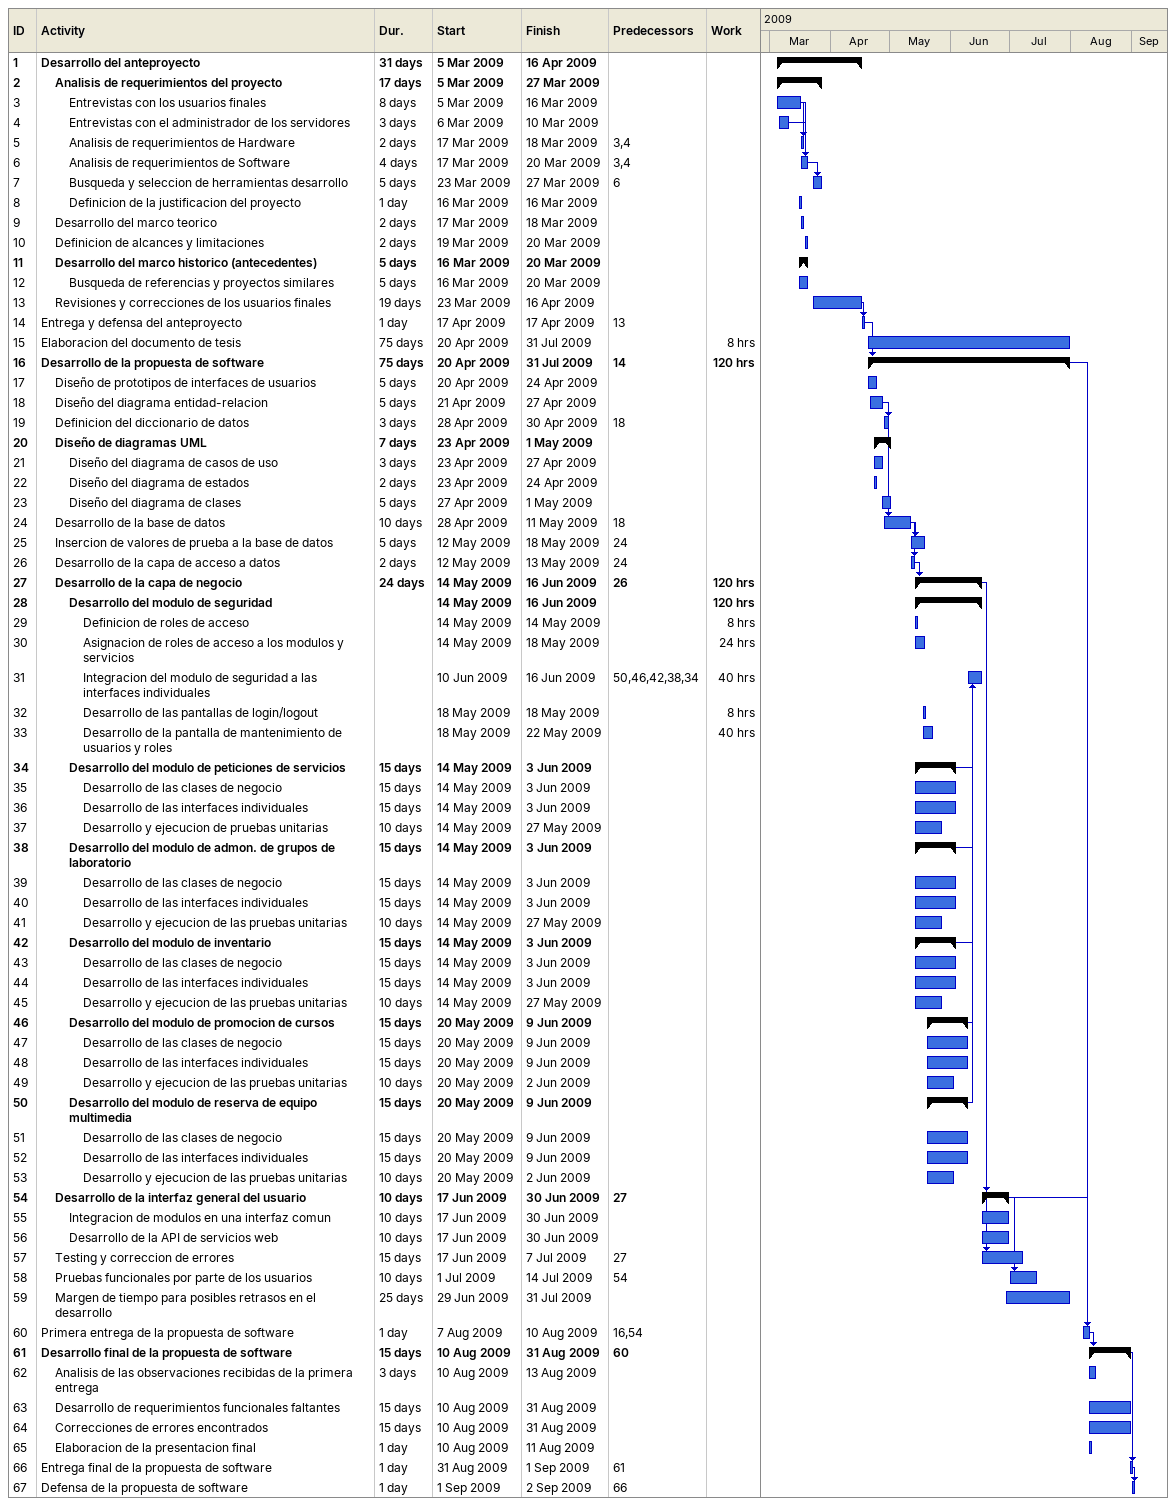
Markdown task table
| ID | Level | Task | Duration | Start | Finish | Predecessors | Work (h) |
|---|---|---|---|---|---|---|---|
| 1 | 1 | **Desarrollo del anteproyecto** | 31d | 2009-03-05 | 2009-04-16 |  |  |
| 2 | 2 | **Analisis de requerimientos del proyecto** | 17d | 2009-03-05 | 2009-03-27 |  |  |
| 3 | 3 | Entrevistas con los usuarios finales | 8d | 2009-03-05 | 2009-03-16 |  |  |
| 4 | 3 | Entrevistas con el administrador de los servidores | 3d | 2009-03-06 | 2009-03-10 |  |  |
| 5 | 3 | Analisis de requerimientos de Hardware | 2d | 2009-03-17 | 2009-03-18 | 3, 4 |  |
| 6 | 3 | Analisis de requerimientos de Software | 4d | 2009-03-17 | 2009-03-20 | 3, 4 |  |
| 7 | 3 | Busqueda y seleccion de herramientas desarrollo | 5d | 2009-03-23 | 2009-03-27 | 6 |  |
| 8 | 3 | Definicion de la justificacion del proyecto | 1d | 2009-03-16 | 2009-03-16 |  |  |
| 9 | 2 | Desarrollo del marco teorico | 2d | 2009-03-17 | 2009-03-18 |  |  |
| 10 | 2 | Definicion de alcances y limitaciones | 2d | 2009-03-19 | 2009-03-20 |  |  |
| 11 | 2 | **Desarrollo del marco historico (antecedentes)** | 5d | 2009-03-16 | 2009-03-20 |  |  |
| 12 | 3 | Busqueda de referencias y proyectos similares | 5d | 2009-03-16 | 2009-03-20 |  |  |
| 13 | 2 | Revisiones y correcciones de los usuarios finales | 19d | 2009-03-23 | 2009-04-16 |  |  |
| 14 | 1 | Entrega y defensa del anteproyecto | 1d | 2009-04-17 | 2009-04-17 | 13 |  |
| 15 | 1 | Elaboracion del documento de tesis | 75d | 2009-04-20 | 2009-07-31 |  | 8 |
| 16 | 1 | **Desarrollo de la propuesta de software** | 75d | 2009-04-20 | 2009-07-31 | 14 | 120 |
| 17 | 2 | Diseño de prototipos de interfaces de usuarios | 5d | 2009-04-20 | 2009-04-24 |  |  |
| 18 | 2 | Diseño del diagrama entidad-relacion | 5d | 2009-04-21 | 2009-04-27 |  |  |
| 19 | 2 | Definicion del diccionario de datos | 3d | 2009-04-28 | 2009-04-30 | 18 |  |
| 20 | 2 | **Diseño de diagramas UML** | 7d | 2009-04-23 | 2009-05-01 |  |  |
| 21 | 3 | Diseño del diagrama de casos de uso | 3d | 2009-04-23 | 2009-04-27 |  |  |
| 22 | 3 | Diseño del diagrama de estados | 2d | 2009-04-23 | 2009-04-24 |  |  |
| 23 | 3 | Diseño del diagrama de clases | 5d | 2009-04-27 | 2009-05-01 |  |  |
| 24 | 2 | Desarrollo de la base de datos | 10d | 2009-04-28 | 2009-05-11 | 18 |  |
| 25 | 2 | Insercion de valores de prueba a la base de datos | 5d | 2009-05-12 | 2009-05-18 | 24 |  |
| 26 | 2 | Desarrollo de la capa de acceso a datos | 2d | 2009-05-12 | 2009-05-13 | 24 |  |
| 27 | 2 | **Desarrollo de la capa de negocio** | 24d | 2009-05-14 | 2009-06-16 | 26 | 120 |
| 28 | 3 | **Desarrollo del modulo de seguridad** |  | 2009-05-14 | 2009-06-16 |  | 120 |
| 29 | 4 | Definicion de roles de acceso |  | 2009-05-14 | 2009-05-14 |  | 8 |
| 30 | 4 | Asignacion de roles de acceso a los modulos y servicios |  | 2009-05-14 | 2009-05-18 |  | 24 |
| 31 | 4 | Integracion del modulo de seguridad a las interfaces individuales |  | 2009-06-10 | 2009-06-16 | 50, 46, 42, 38, 34 | 40 |
| 32 | 4 | Desarrollo de las pantallas de login/logout |  | 2009-05-18 | 2009-05-18 |  | 8 |
| 33 | 4 | Desarrollo de la pantalla de mantenimiento de usuarios y roles |  | 2009-05-18 | 2009-05-22 |  | 40 |
| 34 | 3 | **Desarrollo del modulo de peticiones de servicios** | 15d | 2009-05-14 | 2009-06-03 |  |  |
| 35 | 4 | Desarrollo de las clases de negocio | 15d | 2009-05-14 | 2009-06-03 |  |  |
| 36 | 4 | Desarrollo de las interfaces individuales | 15d | 2009-05-14 | 2009-06-03 |  |  |
| 37 | 4 | Desarrollo y ejecucion de pruebas unitarias | 10d | 2009-05-14 | 2009-05-27 |  |  |
| 38 | 3 | **Desarrollo del modulo de admon. de grupos de laboratorio** | 15d | 2009-05-14 | 2009-06-03 |  |  |
| 39 | 4 | Desarrollo de las clases de negocio | 15d | 2009-05-14 | 2009-06-03 |  |  |
| 40 | 4 | Desarrollo de las interfaces individuales | 15d | 2009-05-14 | 2009-06-03 |  |  |
| 41 | 4 | Desarrollo y ejecucion de las pruebas unitarias | 10d | 2009-05-14 | 2009-05-27 |  |  |
| 42 | 3 | **Desarrollo del modulo de inventario** | 15d | 2009-05-14 | 2009-06-03 |  |  |
| 43 | 4 | Desarrollo de las clases de negocio | 15d | 2009-05-14 | 2009-06-03 |  |  |
| 44 | 4 | Desarrollo de las interfaces individuales | 15d | 2009-05-14 | 2009-06-03 |  |  |
| 45 | 4 | Desarrollo y ejecucion de las pruebas unitarias | 10d | 2009-05-14 | 2009-05-27 |  |  |
| 46 | 3 | **Desarrollo del modulo de promocion de cursos** | 15d | 2009-05-20 | 2009-06-09 |  |  |
| 47 | 4 | Desarrollo de las clases de negocio | 15d | 2009-05-20 | 2009-06-09 |  |  |
| 48 | 4 | Desarrollo de las interfaces individuales | 15d | 2009-05-20 | 2009-06-09 |  |  |
| 49 | 4 | Desarrollo y ejecucion de las pruebas unitarias | 10d | 2009-05-20 | 2009-06-02 |  |  |
| 50 | 3 | **Desarrollo del modulo de reserva de equipo multimedia** | 15d | 2009-05-20 | 2009-06-09 |  |  |
| 51 | 4 | Desarrollo de las clases de negocio | 15d | 2009-05-20 | 2009-06-09 |  |  |
| 52 | 4 | Desarrollo de las interfaces individuales | 15d | 2009-05-20 | 2009-06-09 |  |  |
| 53 | 4 | Desarrollo y ejecucion de las pruebas unitarias | 10d | 2009-05-20 | 2009-06-02 |  |  |
| 54 | 2 | **Desarrollo de la interfaz general del usuario** | 10d | 2009-06-17 | 2009-06-30 | 27 |  |
| 55 | 3 | Integracion de modulos en una interfaz comun | 10d | 2009-06-17 | 2009-06-30 |  |  |
| 56 | 3 | Desarrollo de la API de servicios web | 10d | 2009-06-17 | 2009-06-30 |  |  |
| 57 | 2 | Testing y correccion de errores | 15d | 2009-06-17 | 2009-07-07 | 27 |  |
| 58 | 2 | Pruebas funcionales por parte de los usuarios | 10d | 2009-07-01 | 2009-07-14 | 54 |  |
| 59 | 2 | Margen de tiempo para posibles retrasos en el desarrollo | 25d | 2009-06-29 | 2009-07-31 |  |  |
| 60 | 1 | Primera entrega de la propuesta de software | 1d | 2009-08-07 | 2009-08-10 | 16, 54 |  |
| 61 | 1 | **Desarrollo final de la propuesta de software** | 15d | 2009-08-10 | 2009-08-31 | 60 |  |
| 62 | 2 | Analisis de las observaciones recibidas de la primera entrega | 3d | 2009-08-10 | 2009-08-13 |  |  |
| 63 | 2 | Desarrollo de requerimientos funcionales faltantes | 15d | 2009-08-10 | 2009-08-31 |  |  |
| 64 | 2 | Correcciones de errores encontrados | 15d | 2009-08-10 | 2009-08-31 |  |  |
| 65 | 2 | Elaboracion de la presentacion final | 1d | 2009-08-10 | 2009-08-11 |  |  |
| 66 | 1 | Entrega final de la propuesta de software | 1d | 2009-08-31 | 2009-09-01 | 61 |  |
| 67 | 1 | Defensa de la propuesta de software | 1d | 2009-09-01 | 2009-09-02 | 66 |  |
